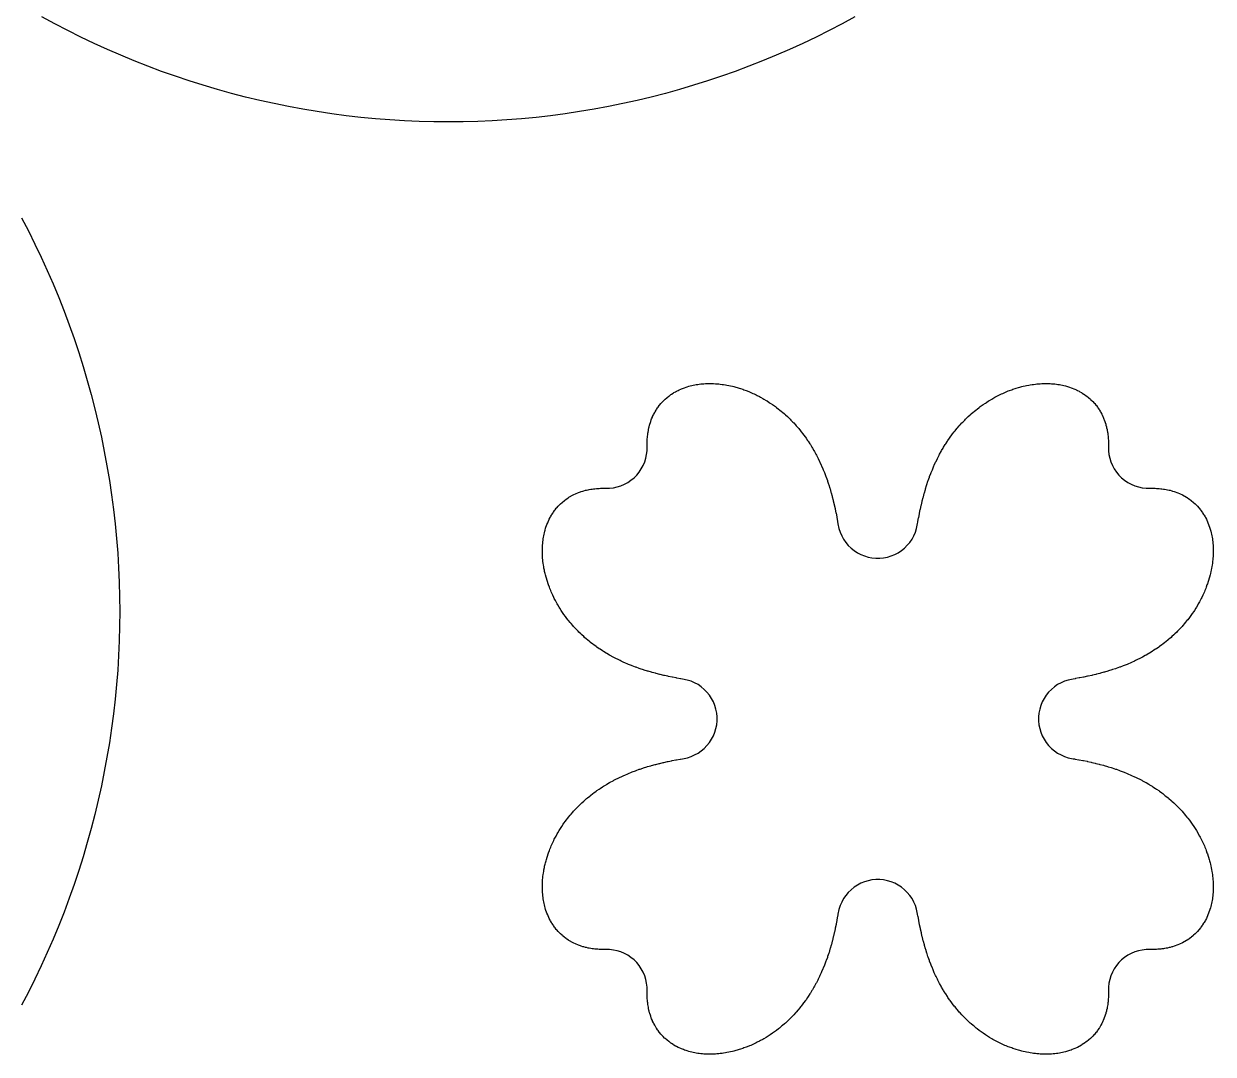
# Model space of a CAD drawing. Header units: metres. Extents: x 10 to 1210, y 10 to 2773.
# Drawn here: x 1021.7 to 1199, y 1693 to 1846.6 of the extents above; entities that cross this region are included whole.
import ezdxf

# ---------------------------------------------------------------- set-up
doc = ezdxf.new("R2010")
doc.units = ezdxf.units.M
doc.layers.add('DIS_KENAR_V91_Z3', color=1, linetype='Continuous')

msp = doc.modelspace()

# ---------------------------------------------------------------- linework, layer by layer
at = {"layer": 'DIS_KENAR_V91_Z3'}
for points in [[(1145.6, 1847.67), (1143.68, 1846.63), (1141.75, 1845.62), (1139.8, 1844.65), (1137.83, 1843.71), (1135.84, 1842.81), (1133.84, 1841.94), (1131.83, 1841.1), (1129.8, 1840.3), (1127.75, 1839.54), (1125.7, 1838.81), (1123.63, 1838.12), (1121.55, 1837.46), (1119.45, 1836.84), (1117.35, 1836.26), (1115.24, 1835.71), (1113.12, 1835.2), (1110.99, 1834.73), (1108.85, 1834.3), (1106.71, 1833.9), (1104.55, 1833.54), (1102.4, 1833.22), (1100.23, 1832.93), (1098.07, 1832.68), (1095.89, 1832.48), (1093.72, 1832.3), (1091.54, 1832.17), (1089.36, 1832.08), (1087.18, 1832.02), (1085, 1832), (1082.82, 1832.02), (1080.64, 1832.08), (1078.46, 1832.17), (1076.28, 1832.3), (1074.11, 1832.48), (1071.93, 1832.68), (1069.77, 1832.93), (1067.6, 1833.22), (1065.45, 1833.54), (1063.29, 1833.9), (1061.15, 1834.3), (1059.01, 1834.73), (1056.88, 1835.2), (1054.76, 1835.71), (1052.65, 1836.26), (1050.55, 1836.84), (1048.45, 1837.46), (1046.37, 1838.12), (1044.3, 1838.81), (1042.25, 1839.54), (1040.2, 1840.3), (1038.17, 1841.1), (1036.16, 1841.94), (1034.16, 1842.81), (1032.17, 1843.71), (1030.2, 1844.65), (1028.25, 1845.62), (1026.32, 1846.63), (1024.4, 1847.67)], [(1021.37, 1817.68), (1022.38, 1815.75), (1023.35, 1813.8), (1024.29, 1811.83), (1025.19, 1809.84), (1026.06, 1807.84), (1026.9, 1805.83), (1027.7, 1803.8), (1028.46, 1801.75), (1029.19, 1799.7), (1029.88, 1797.63), (1030.54, 1795.55), (1031.16, 1793.45), (1031.74, 1791.35), (1032.29, 1789.24), (1032.8, 1787.12), (1033.27, 1784.99), (1033.7, 1782.85), (1034.1, 1780.71), (1034.46, 1778.55), (1034.78, 1776.4), (1035.07, 1774.23), (1035.32, 1772.07), (1035.52, 1769.89), (1035.7, 1767.72), (1035.83, 1765.54), (1035.92, 1763.36), (1035.98, 1761.18), (1036, 1759), (1036, 1759), (1035.98, 1756.82), (1035.92, 1754.64), (1035.83, 1752.46), (1035.7, 1750.28), (1035.52, 1748.11), (1035.32, 1745.93), (1035.07, 1743.77), (1034.78, 1741.6), (1034.46, 1739.45), (1034.1, 1737.29), (1033.7, 1735.15), (1033.27, 1733.01), (1032.8, 1730.88), (1032.29, 1728.76), (1031.74, 1726.65), (1031.16, 1724.55), (1030.54, 1722.45), (1029.88, 1720.37), (1029.19, 1718.3), (1028.46, 1716.25), (1027.7, 1714.2), (1026.9, 1712.17), (1026.06, 1710.16), (1025.19, 1708.16), (1024.29, 1706.17), (1023.35, 1704.2), (1022.38, 1702.25), (1021.37, 1700.32)]]:
    msp.add_lwpolyline(points, dxfattribs=at)
msp.add_lwpolyline([(1113.57, 1750.48), (1113.44, 1750.52), (1112.98, 1750.69), (1112.87, 1750.73), (1112.41, 1750.9), (1112.29, 1750.95), (1111.85, 1751.13), (1111.72, 1751.18), (1111.29, 1751.37), (1111.16, 1751.42), (1110.74, 1751.62), (1110.61, 1751.68), (1110.19, 1751.88), (1110.06, 1751.94), (1109.66, 1752.15), (1109.53, 1752.22), (1109.13, 1752.44), (1109, 1752.51), (1108.62, 1752.74), (1108.49, 1752.81), (1108.11, 1753.05), (1107.98, 1753.13), (1107.61, 1753.37), (1107.48, 1753.46), (1107.13, 1753.7), (1107, 1753.79), (1106.65, 1754.05), (1106.52, 1754.15), (1106.19, 1754.4), (1106.06, 1754.51), (1105.73, 1754.77), (1105.6, 1754.88), (1105.29, 1755.15), (1105.16, 1755.27), (1104.86, 1755.54), (1104.74, 1755.66), (1104.44, 1755.95), (1104.32, 1756.07), (1104.04, 1756.36), (1103.92, 1756.48), (1103.65, 1756.78), (1103.53, 1756.91), (1103.27, 1757.21), (1103.16, 1757.35), (1102.91, 1757.66), (1102.8, 1757.79), (1102.56, 1758.11), (1102.45, 1758.25), (1102.22, 1758.56), (1102.12, 1758.71), (1101.91, 1759.03), (1101.81, 1759.18), (1101.6, 1759.5), (1101.51, 1759.65), (1101.31, 1759.98), (1101.22, 1760.14), (1101.04, 1760.47), (1100.95, 1760.63), (1100.78, 1760.96), (1100.7, 1761.12), (1100.54, 1761.45), (1100.47, 1761.62), (1100.32, 1761.95), (1100.25, 1762.12), (1100.11, 1762.45), (1100.05, 1762.63), (1099.93, 1762.96), (1099.86, 1763.13), (1099.75, 1763.46), (1099.7, 1763.64), (1099.6, 1763.97), (1099.55, 1764.15), (1099.46, 1764.48), (1099.41, 1764.67), (1099.34, 1764.98), (1099.3, 1765.18), (1099.24, 1765.49), (1099.21, 1765.69), (1099.16, 1765.99), (1099.13, 1766.19), (1099.09, 1766.49), (1099.07, 1766.7), (1099.04, 1766.98), (1099.03, 1767.2), (1099.01, 1767.47), (1099.01, 1767.69), (1099, 1767.96), (1099, 1768.18), (1099.01, 1768.44), (1099.02, 1768.67), (1099.03, 1768.91), (1099.05, 1769.15), (1099.07, 1769.38), (1099.1, 1769.62), (1099.13, 1769.83), (1099.17, 1770.08), (1099.21, 1770.28), (1099.26, 1770.53), (1099.3, 1770.72), (1099.37, 1770.97), (1099.41, 1771.15), (1099.49, 1771.41), (1099.54, 1771.57), (1099.63, 1771.83), (1099.69, 1771.98), (1099.79, 1772.24), (1099.85, 1772.37), (1099.96, 1772.63), (1100.02, 1772.76), (1100.16, 1773.01), (1100.22, 1773.13), (1100.36, 1773.38), (1100.43, 1773.48), (1100.59, 1773.73), (1100.65, 1773.83), (1100.83, 1774.07), (1100.89, 1774.16), (1101.08, 1774.4), (1101.15, 1774.47), (1101.35, 1774.7), (1101.41, 1774.77), (1101.63, 1774.99), (1101.7, 1775.06), (1101.93, 1775.27), (1101.99, 1775.33), (1102.23, 1775.52), (1102.3, 1775.58), (1102.55, 1775.76), (1102.63, 1775.82), (1102.88, 1775.99), (1102.96, 1776.04), (1103.22, 1776.19), (1103.31, 1776.25), (1103.57, 1776.38), (1103.67, 1776.43), (1103.93, 1776.56), (1104.03, 1776.6), (1104.3, 1776.71), (1104.41, 1776.76), (1104.67, 1776.85), (1104.8, 1776.89), (1105.05, 1776.97), (1105.19, 1777.01), (1105.44, 1777.08), (1105.59, 1777.11), (1105.84, 1777.17), (1106, 1777.2), (1106.24, 1777.24), (1106.41, 1777.27), (1106.64, 1777.3), (1106.83, 1777.32), (1107.05, 1777.34), (1107.25, 1777.36), (1107.47, 1777.37), (1107.67, 1777.38), (1107.88, 1777.38), (1108.1, 1777.38), (1108.3, 1777.38), (1108.3, 1777.38), (1109.02, 1777.39), (1109.59, 1777.46), (1110.15, 1777.58), (1110.7, 1777.75), (1111.23, 1777.97), (1111.74, 1778.25), (1112.21, 1778.57), (1112.66, 1778.94), (1113.06, 1779.34), (1113.43, 1779.79), (1113.75, 1780.26), (1114.03, 1780.77), (1114.25, 1781.3), (1114.42, 1781.85), (1114.54, 1782.41), (1114.61, 1782.98), (1114.62, 1783.7), (1114.62, 1783.7), (1114.62, 1783.9), (1114.62, 1784.12), (1114.62, 1784.33), (1114.63, 1784.53), (1114.64, 1784.75), (1114.66, 1784.95), (1114.68, 1785.17), (1114.7, 1785.36), (1114.73, 1785.59), (1114.76, 1785.76), (1114.8, 1786), (1114.83, 1786.16), (1114.89, 1786.41), (1114.92, 1786.56), (1114.99, 1786.81), (1115.03, 1786.95), (1115.11, 1787.2), (1115.15, 1787.33), (1115.24, 1787.59), (1115.29, 1787.71), (1115.4, 1787.97), (1115.44, 1788.07), (1115.57, 1788.33), (1115.62, 1788.43), (1115.75, 1788.69), (1115.81, 1788.78), (1115.96, 1789.04), (1116.01, 1789.12), (1116.18, 1789.37), (1116.24, 1789.45), (1116.42, 1789.7), (1116.48, 1789.77), (1116.67, 1790.01), (1116.73, 1790.07), (1116.94, 1790.3), (1117.01, 1790.37), (1117.23, 1790.59), (1117.3, 1790.65), (1117.53, 1790.85), (1117.6, 1790.92), (1117.84, 1791.11), (1117.93, 1791.17), (1118.17, 1791.35), (1118.27, 1791.41), (1118.52, 1791.57), (1118.62, 1791.64), (1118.87, 1791.78), (1118.99, 1791.84), (1119.24, 1791.98), (1119.37, 1792.04), (1119.63, 1792.15), (1119.76, 1792.21), (1120.02, 1792.31), (1120.17, 1792.37), (1120.43, 1792.46), (1120.59, 1792.51), (1120.85, 1792.59), (1121.03, 1792.63), (1121.28, 1792.7), (1121.47, 1792.74), (1121.72, 1792.79), (1121.92, 1792.83), (1122.17, 1792.87), (1122.38, 1792.9), (1122.62, 1792.93), (1122.85, 1792.95), (1123.09, 1792.97), (1123.33, 1792.98), (1123.56, 1792.99), (1123.82, 1793), (1124.04, 1793), (1124.31, 1792.99), (1124.53, 1792.99), (1124.8, 1792.97), (1125.02, 1792.96), (1125.3, 1792.93), (1125.51, 1792.91), (1125.81, 1792.87), (1126.01, 1792.84), (1126.31, 1792.79), (1126.51, 1792.76), (1126.82, 1792.7), (1127.02, 1792.66), (1127.33, 1792.59), (1127.52, 1792.54), (1127.85, 1792.45), (1128.03, 1792.4), (1128.36, 1792.3), (1128.54, 1792.25), (1128.87, 1792.14), (1129.04, 1792.07), (1129.37, 1791.95), (1129.55, 1791.89), (1129.88, 1791.75), (1130.05, 1791.68), (1130.38, 1791.53), (1130.55, 1791.46), (1130.88, 1791.3), (1131.04, 1791.22), (1131.37, 1791.05), (1131.53, 1790.96), (1131.86, 1790.78), (1132.02, 1790.69), (1132.35, 1790.49), (1132.5, 1790.4), (1132.82, 1790.19), (1132.97, 1790.09), (1133.29, 1789.88), (1133.44, 1789.78), (1133.75, 1789.55), (1133.89, 1789.44), (1134.21, 1789.2), (1134.34, 1789.09), (1134.65, 1788.84), (1134.79, 1788.73), (1135.09, 1788.47), (1135.22, 1788.35), (1135.52, 1788.08), (1135.64, 1787.96), (1135.93, 1787.68), (1136.05, 1787.56), (1136.34, 1787.26), (1136.46, 1787.14), (1136.73, 1786.84), (1136.85, 1786.71), (1137.12, 1786.4), (1137.23, 1786.27), (1137.49, 1785.94), (1137.6, 1785.81), (1137.85, 1785.48), (1137.95, 1785.35), (1138.21, 1785), (1138.3, 1784.87), (1138.54, 1784.52), (1138.63, 1784.39), (1138.87, 1784.02), (1138.95, 1783.89), (1139.19, 1783.51), (1139.26, 1783.38), (1139.49, 1783), (1139.56, 1782.87), (1139.78, 1782.47), (1139.85, 1782.34), (1140.06, 1781.94), (1140.12, 1781.81), (1140.32, 1781.39), (1140.38, 1781.26), (1140.58, 1780.84), (1140.63, 1780.71), (1140.82, 1780.28), (1140.87, 1780.15), (1141.05, 1779.71), (1141.1, 1779.59), (1141.27, 1779.13), (1141.31, 1779.02), (1141.48, 1778.55), (1141.52, 1778.44), (1141.66, 1778.01), (1141.69, 1777.91), (1141.85, 1777.41), (1141.88, 1777.31), (1142.02, 1776.81), (1142.05, 1776.71), (1142.19, 1776.21), (1142.22, 1776.11), (1142.35, 1775.59), (1142.37, 1775.5), (1142.49, 1774.98), (1142.51, 1774.89), (1142.63, 1774.36), (1142.65, 1774.27), (1142.76, 1773.73), (1142.78, 1773.65), (1142.88, 1773.11), (1142.9, 1773.03), (1142.99, 1772.48), (1143.01, 1772.41), (1143.06, 1772.1), (1143.21, 1771.39), (1143.39, 1770.84), (1143.62, 1770.31), (1143.9, 1769.8), (1144.23, 1769.32), (1144.6, 1768.87), (1145.02, 1768.47), (1145.47, 1768.1), (1145.95, 1767.78), (1146.47, 1767.51), (1147.01, 1767.29), (1147.56, 1767.13), (1148.13, 1767.01), (1148.71, 1766.96), (1149.29, 1766.96), (1149.87, 1767.01), (1150.44, 1767.13), (1151, 1767.29), (1151.54, 1767.51), (1152.05, 1767.78), (1152.54, 1768.1), (1152.99, 1768.47), (1153.4, 1768.88), (1153.77, 1769.32), (1154.1, 1769.8), (1154.38, 1770.31), (1154.61, 1770.84), (1154.79, 1771.4), (1154.94, 1772.11), (1154.98, 1772.34), (1154.99, 1772.41), (1155.09, 1772.96), (1155.11, 1773.04), (1155.21, 1773.58), (1155.22, 1773.66), (1155.33, 1774.2), (1155.35, 1774.28), (1155.47, 1774.81), (1155.49, 1774.9), (1155.61, 1775.42), (1155.63, 1775.51), (1155.76, 1776.02), (1155.79, 1776.12), (1155.92, 1776.62), (1155.95, 1776.72), (1156.09, 1777.22), (1156.13, 1777.32), (1156.27, 1777.81), (1156.31, 1777.92), (1156.48, 1778.43), (1156.52, 1778.56), (1156.69, 1779.02), (1156.73, 1779.13), (1156.9, 1779.59), (1156.95, 1779.71), (1157.13, 1780.15), (1157.18, 1780.28), (1157.37, 1780.71), (1157.42, 1780.84), (1157.62, 1781.26), (1157.68, 1781.39), (1157.88, 1781.81), (1157.94, 1781.94), (1158.15, 1782.34), (1158.22, 1782.47), (1158.44, 1782.87), (1158.51, 1783), (1158.74, 1783.38), (1158.81, 1783.51), (1159.05, 1783.89), (1159.13, 1784.02), (1159.37, 1784.39), (1159.46, 1784.52), (1159.7, 1784.87), (1159.79, 1785), (1160.05, 1785.35), (1160.15, 1785.48), (1160.4, 1785.81), (1160.51, 1785.94), (1160.77, 1786.27), (1160.88, 1786.4), (1161.15, 1786.71), (1161.27, 1786.84), (1161.54, 1787.14), (1161.66, 1787.26), (1161.95, 1787.56), (1162.07, 1787.68), (1162.36, 1787.96), (1162.48, 1788.08), (1162.78, 1788.35), (1162.91, 1788.47), (1163.21, 1788.73), (1163.35, 1788.84), (1163.66, 1789.09), (1163.79, 1789.2), (1164.11, 1789.44), (1164.25, 1789.55), (1164.56, 1789.78), (1164.71, 1789.88), (1165.03, 1790.09), (1165.18, 1790.19), (1165.5, 1790.4), (1165.65, 1790.49), (1165.98, 1790.69), (1166.14, 1790.78), (1166.47, 1790.96), (1166.63, 1791.05), (1166.96, 1791.22), (1167.12, 1791.3), (1167.45, 1791.46), (1167.62, 1791.53), (1167.95, 1791.68), (1168.12, 1791.75), (1168.45, 1791.89), (1168.63, 1791.95), (1168.96, 1792.07), (1169.13, 1792.14), (1169.46, 1792.25), (1169.64, 1792.3), (1169.97, 1792.4), (1170.15, 1792.45), (1170.48, 1792.54), (1170.67, 1792.59), (1170.98, 1792.66), (1171.18, 1792.7), (1171.49, 1792.76), (1171.69, 1792.79), (1171.99, 1792.84), (1172.19, 1792.87), (1172.49, 1792.91), (1172.7, 1792.93), (1172.98, 1792.96), (1173.2, 1792.97), (1173.47, 1792.99), (1173.69, 1792.99), (1173.96, 1793), (1174.18, 1793), (1174.44, 1792.99), (1174.67, 1792.98), (1174.91, 1792.97), (1175.15, 1792.95), (1175.38, 1792.93), (1175.62, 1792.9), (1175.83, 1792.87), (1176.08, 1792.83), (1176.28, 1792.79), (1176.53, 1792.74), (1176.72, 1792.7), (1176.97, 1792.63), (1177.15, 1792.59), (1177.41, 1792.51), (1177.57, 1792.46), (1177.83, 1792.37), (1177.98, 1792.31), (1178.24, 1792.21), (1178.37, 1792.15), (1178.63, 1792.04), (1178.76, 1791.98), (1179.01, 1791.84), (1179.13, 1791.78), (1179.38, 1791.64), (1179.48, 1791.57), (1179.73, 1791.41), (1179.83, 1791.35), (1180.07, 1791.17), (1180.16, 1791.11), (1180.4, 1790.92), (1180.47, 1790.85), (1180.7, 1790.65), (1180.77, 1790.59), (1180.99, 1790.37), (1181.06, 1790.3), (1181.27, 1790.07), (1181.33, 1790.01), (1181.52, 1789.77), (1181.58, 1789.7), (1181.76, 1789.45), (1181.82, 1789.37), (1181.99, 1789.12), (1182.04, 1789.04), (1182.19, 1788.78), (1182.25, 1788.69), (1182.38, 1788.43), (1182.43, 1788.33), (1182.56, 1788.07), (1182.6, 1787.97), (1182.71, 1787.7), (1182.76, 1787.59), (1182.85, 1787.33), (1182.89, 1787.2), (1182.97, 1786.95), (1183.01, 1786.81), (1183.08, 1786.56), (1183.11, 1786.41), (1183.17, 1786.16), (1183.2, 1786), (1183.24, 1785.76), (1183.27, 1785.59), (1183.3, 1785.36), (1183.32, 1785.17), (1183.34, 1784.95), (1183.36, 1784.75), (1183.37, 1784.53), (1183.38, 1784.33), (1183.38, 1784.12), (1183.38, 1783.9), (1183.38, 1783.7), (1183.38, 1783.7), (1183.39, 1782.98), (1183.46, 1782.41), (1183.58, 1781.85), (1183.75, 1781.3), (1183.97, 1780.77), (1184.25, 1780.26), (1184.57, 1779.79), (1184.94, 1779.34), (1185.34, 1778.94), (1185.79, 1778.57), (1186.26, 1778.25), (1186.77, 1777.97), (1187.3, 1777.75), (1187.85, 1777.58), (1188.41, 1777.46), (1188.98, 1777.39), (1189.7, 1777.38), (1189.7, 1777.38), (1189.9, 1777.38), (1190.12, 1777.38), (1190.33, 1777.38), (1190.53, 1777.37), (1190.75, 1777.36), (1190.95, 1777.34), (1191.17, 1777.32), (1191.36, 1777.3), (1191.59, 1777.27), (1191.76, 1777.24), (1192, 1777.2), (1192.16, 1777.17), (1192.41, 1777.11), (1192.56, 1777.08), (1192.81, 1777.01), (1192.95, 1776.97), (1193.2, 1776.89), (1193.33, 1776.85), (1193.59, 1776.76), (1193.71, 1776.71), (1193.97, 1776.6), (1194.07, 1776.56), (1194.33, 1776.43), (1194.43, 1776.38), (1194.69, 1776.25), (1194.78, 1776.19), (1195.04, 1776.04), (1195.12, 1775.99), (1195.37, 1775.82), (1195.45, 1775.76), (1195.7, 1775.58), (1195.77, 1775.52), (1196.01, 1775.33), (1196.07, 1775.27), (1196.3, 1775.06), (1196.37, 1774.99), (1196.59, 1774.77), (1196.65, 1774.7), (1196.85, 1774.47), (1196.92, 1774.4), (1197.11, 1774.16), (1197.17, 1774.07), (1197.35, 1773.83), (1197.41, 1773.73), (1197.57, 1773.48), (1197.64, 1773.38), (1197.78, 1773.13), (1197.84, 1773.01), (1197.98, 1772.76), (1198.04, 1772.63), (1198.15, 1772.37), (1198.21, 1772.24), (1198.31, 1771.98), (1198.37, 1771.83), (1198.46, 1771.57), (1198.51, 1771.41), (1198.59, 1771.15), (1198.63, 1770.97), (1198.7, 1770.72), (1198.74, 1770.53), (1198.79, 1770.28), (1198.83, 1770.08), (1198.87, 1769.83), (1198.9, 1769.62), (1198.93, 1769.38), (1198.95, 1769.15), (1198.97, 1768.91), (1198.98, 1768.67), (1198.99, 1768.44), (1199, 1768.18), (1199, 1767.96), (1198.99, 1767.69), (1198.99, 1767.47), (1198.97, 1767.2), (1198.96, 1766.98), (1198.93, 1766.7), (1198.91, 1766.49), (1198.87, 1766.19), (1198.84, 1765.99), (1198.79, 1765.69), (1198.76, 1765.49), (1198.7, 1765.18), (1198.66, 1764.98), (1198.59, 1764.67), (1198.54, 1764.48), (1198.45, 1764.15), (1198.4, 1763.97), (1198.3, 1763.64), (1198.25, 1763.46), (1198.14, 1763.13), (1198.07, 1762.96), (1197.95, 1762.63), (1197.89, 1762.45), (1197.75, 1762.12), (1197.68, 1761.95), (1197.53, 1761.62), (1197.46, 1761.45), (1197.3, 1761.12), (1197.22, 1760.96), (1197.05, 1760.63), (1196.96, 1760.47), (1196.78, 1760.14), (1196.69, 1759.98), (1196.49, 1759.65), (1196.4, 1759.5), (1196.19, 1759.18), (1196.09, 1759.03), (1195.88, 1758.71), (1195.78, 1758.56), (1195.55, 1758.25), (1195.44, 1758.11), (1195.2, 1757.79), (1195.09, 1757.66), (1194.84, 1757.35), (1194.73, 1757.21), (1194.47, 1756.91), (1194.35, 1756.78), (1194.08, 1756.48), (1193.96, 1756.36), (1193.68, 1756.07), (1193.56, 1755.95), (1193.26, 1755.66), (1193.14, 1755.54), (1192.84, 1755.27), (1192.71, 1755.15), (1192.4, 1754.88), (1192.27, 1754.77), (1191.94, 1754.51), (1191.81, 1754.4), (1191.48, 1754.15), (1191.35, 1754.05), (1191, 1753.79), (1190.87, 1753.7), (1190.52, 1753.46), (1190.39, 1753.37), (1190.02, 1753.13), (1189.89, 1753.05), (1189.51, 1752.81), (1189.38, 1752.74), (1189, 1752.51), (1188.87, 1752.44), (1188.47, 1752.22), (1188.34, 1752.15), (1187.94, 1751.94), (1187.81, 1751.88), (1187.39, 1751.68), (1187.26, 1751.62), (1186.84, 1751.42), (1186.71, 1751.37), (1186.28, 1751.18), (1186.15, 1751.13), (1185.71, 1750.95), (1185.59, 1750.9), (1185.13, 1750.73), (1185.02, 1750.69), (1184.55, 1750.52), (1184.44, 1750.48), (1184.01, 1750.34), (1183.91, 1750.31), (1183.41, 1750.15), (1183.31, 1750.12), (1182.81, 1749.98), (1182.71, 1749.95), (1182.21, 1749.81), (1182.11, 1749.78), (1181.59, 1749.65), (1181.5, 1749.63), (1180.98, 1749.51), (1180.89, 1749.49), (1180.36, 1749.37), (1180.27, 1749.35), (1179.73, 1749.24), (1179.65, 1749.22), (1179.11, 1749.12), (1179.03, 1749.1), (1178.48, 1749.01), (1178.41, 1748.99), (1178.1, 1748.94), (1177.39, 1748.79), (1176.84, 1748.61), (1176.31, 1748.38), (1175.8, 1748.1), (1175.32, 1747.77), (1174.87, 1747.4), (1174.47, 1746.98), (1174.1, 1746.53), (1173.78, 1746.05), (1173.51, 1745.53), (1173.29, 1744.99), (1173.13, 1744.44), (1173.01, 1743.87), (1172.96, 1743.29), (1172.96, 1742.71), (1173.01, 1742.13), (1173.13, 1741.56), (1173.29, 1741), (1173.51, 1740.46), (1173.78, 1739.95), (1174.1, 1739.46), (1174.47, 1739.01), (1174.88, 1738.6), (1175.32, 1738.23), (1175.8, 1737.9), (1176.31, 1737.62), (1176.84, 1737.39), (1177.4, 1737.21), (1178.11, 1737.06), (1178.34, 1737.02), (1178.41, 1737.01), (1178.96, 1736.91), (1179.04, 1736.89), (1179.58, 1736.79), (1179.66, 1736.78), (1180.2, 1736.67), (1180.28, 1736.65), (1180.81, 1736.53), (1180.9, 1736.51), (1181.42, 1736.39), (1181.51, 1736.37), (1182.02, 1736.24), (1182.12, 1736.21), (1182.62, 1736.08), (1182.72, 1736.05), (1183.22, 1735.91), (1183.32, 1735.87), (1183.81, 1735.73), (1183.92, 1735.69), (1184.43, 1735.52), (1184.56, 1735.48), (1185.02, 1735.31), (1185.13, 1735.27), (1185.59, 1735.1), (1185.71, 1735.05), (1186.15, 1734.87), (1186.28, 1734.82), (1186.71, 1734.63), (1186.84, 1734.58), (1187.26, 1734.38), (1187.39, 1734.32), (1187.81, 1734.12), (1187.94, 1734.06), (1188.34, 1733.85), (1188.47, 1733.78), (1188.87, 1733.56), (1189, 1733.49), (1189.38, 1733.26), (1189.51, 1733.19), (1189.89, 1732.95), (1190.02, 1732.87), (1190.39, 1732.63), (1190.52, 1732.54), (1190.87, 1732.3), (1191, 1732.21), (1191.35, 1731.95), (1191.48, 1731.85), (1191.81, 1731.6), (1191.94, 1731.49), (1192.27, 1731.23), (1192.4, 1731.12), (1192.71, 1730.85), (1192.84, 1730.73), (1193.14, 1730.46), (1193.26, 1730.34), (1193.56, 1730.05), (1193.68, 1729.93), (1193.96, 1729.64), (1194.08, 1729.52), (1194.35, 1729.22), (1194.47, 1729.09), (1194.73, 1728.79), (1194.84, 1728.65), (1195.09, 1728.34), (1195.2, 1728.21), (1195.44, 1727.89), (1195.55, 1727.75), (1195.78, 1727.44), (1195.88, 1727.29), (1196.09, 1726.97), (1196.19, 1726.82), (1196.4, 1726.5), (1196.49, 1726.35), (1196.69, 1726.02), (1196.78, 1725.86), (1196.96, 1725.53), (1197.05, 1725.37), (1197.22, 1725.04), (1197.3, 1724.88), (1197.46, 1724.55), (1197.53, 1724.38), (1197.68, 1724.05), (1197.75, 1723.88), (1197.89, 1723.55), (1197.95, 1723.37), (1198.07, 1723.04), (1198.14, 1722.87), (1198.25, 1722.54), (1198.3, 1722.36), (1198.4, 1722.03), (1198.45, 1721.85), (1198.54, 1721.52), (1198.59, 1721.33), (1198.66, 1721.02), (1198.7, 1720.82), (1198.76, 1720.51), (1198.79, 1720.31), (1198.84, 1720.01), (1198.87, 1719.81), (1198.91, 1719.51), (1198.93, 1719.3), (1198.96, 1719.02), (1198.97, 1718.8), (1198.99, 1718.53), (1198.99, 1718.31), (1199, 1718.04), (1199, 1717.82), (1198.99, 1717.56), (1198.98, 1717.33), (1198.97, 1717.09), (1198.95, 1716.85), (1198.93, 1716.62), (1198.9, 1716.38), (1198.87, 1716.17), (1198.83, 1715.92), (1198.79, 1715.72), (1198.74, 1715.47), (1198.7, 1715.28), (1198.63, 1715.03), (1198.59, 1714.85), (1198.51, 1714.59), (1198.46, 1714.43), (1198.37, 1714.17), (1198.31, 1714.02), (1198.21, 1713.76), (1198.15, 1713.63), (1198.04, 1713.37), (1197.98, 1713.24), (1197.84, 1712.99), (1197.78, 1712.87), (1197.64, 1712.62), (1197.57, 1712.52), (1197.41, 1712.27), (1197.35, 1712.17), (1197.17, 1711.93), (1197.11, 1711.84), (1196.92, 1711.6), (1196.85, 1711.53), (1196.65, 1711.3), (1196.59, 1711.23), (1196.37, 1711.01), (1196.3, 1710.94), (1196.07, 1710.73), (1196.01, 1710.67), (1195.77, 1710.48), (1195.7, 1710.42), (1195.45, 1710.24), (1195.37, 1710.18), (1195.12, 1710.01), (1195.04, 1709.96), (1194.78, 1709.81), (1194.69, 1709.75), (1194.43, 1709.62), (1194.33, 1709.57), (1194.07, 1709.44), (1193.97, 1709.4), (1193.7, 1709.29), (1193.59, 1709.24), (1193.33, 1709.15), (1193.2, 1709.11), (1192.95, 1709.03), (1192.81, 1708.99), (1192.56, 1708.92), (1192.41, 1708.89), (1192.16, 1708.83), (1192, 1708.8), (1191.76, 1708.76), (1191.59, 1708.73), (1191.36, 1708.7), (1191.17, 1708.68), (1190.95, 1708.66), (1190.75, 1708.64), (1190.53, 1708.63), (1190.33, 1708.62), (1190.12, 1708.62), (1189.9, 1708.62), (1189.7, 1708.62), (1189.7, 1708.62), (1188.98, 1708.61), (1188.41, 1708.54), (1187.85, 1708.42), (1187.3, 1708.25), (1186.77, 1708.03), (1186.26, 1707.75), (1185.79, 1707.43), (1185.34, 1707.06), (1184.94, 1706.66), (1184.57, 1706.21), (1184.25, 1705.74), (1183.97, 1705.23), (1183.75, 1704.7), (1183.58, 1704.15), (1183.46, 1703.59), (1183.39, 1703.02), (1183.38, 1702.3), (1183.38, 1702.3), (1183.38, 1702.1), (1183.38, 1701.88), (1183.38, 1701.67), (1183.37, 1701.47), (1183.36, 1701.25), (1183.34, 1701.05), (1183.32, 1700.83), (1183.3, 1700.64), (1183.27, 1700.41), (1183.24, 1700.24), (1183.2, 1700), (1183.17, 1699.84), (1183.11, 1699.59), (1183.08, 1699.44), (1183.01, 1699.19), (1182.97, 1699.05), (1182.89, 1698.8), (1182.85, 1698.67), (1182.76, 1698.41), (1182.71, 1698.29), (1182.6, 1698.03), (1182.56, 1697.93), (1182.43, 1697.67), (1182.38, 1697.57), (1182.25, 1697.31), (1182.19, 1697.22), (1182.04, 1696.96), (1181.99, 1696.88), (1181.82, 1696.63), (1181.76, 1696.55), (1181.58, 1696.3), (1181.52, 1696.23), (1181.33, 1695.99), (1181.27, 1695.93), (1181.06, 1695.7), (1180.99, 1695.63), (1180.77, 1695.41), (1180.7, 1695.35), (1180.47, 1695.15), (1180.4, 1695.08), (1180.16, 1694.89), (1180.07, 1694.83), (1179.83, 1694.65), (1179.73, 1694.59), (1179.48, 1694.43), (1179.38, 1694.36), (1179.13, 1694.22), (1179.01, 1694.16), (1178.76, 1694.02), (1178.63, 1693.96), (1178.37, 1693.85), (1178.24, 1693.79), (1177.98, 1693.69), (1177.83, 1693.63), (1177.57, 1693.54), (1177.41, 1693.49), (1177.15, 1693.41), (1176.97, 1693.37), (1176.72, 1693.3), (1176.53, 1693.26), (1176.28, 1693.21), (1176.08, 1693.17), (1175.83, 1693.13), (1175.62, 1693.1), (1175.38, 1693.07), (1175.15, 1693.05), (1174.91, 1693.03), (1174.67, 1693.02), (1174.44, 1693.01), (1174.18, 1693), (1173.96, 1693), (1173.69, 1693.01), (1173.47, 1693.01), (1173.2, 1693.03), (1172.98, 1693.04), (1172.7, 1693.07), (1172.49, 1693.09), (1172.19, 1693.13), (1171.99, 1693.16), (1171.69, 1693.21), (1171.49, 1693.24), (1171.18, 1693.3), (1170.98, 1693.34), (1170.67, 1693.41), (1170.48, 1693.46), (1170.15, 1693.55), (1169.97, 1693.6), (1169.64, 1693.7), (1169.46, 1693.75), (1169.13, 1693.86), (1168.96, 1693.93), (1168.63, 1694.05), (1168.45, 1694.11), (1168.12, 1694.25), (1167.95, 1694.32), (1167.62, 1694.47), (1167.45, 1694.54), (1167.12, 1694.7), (1166.96, 1694.78), (1166.63, 1694.95), (1166.47, 1695.04), (1166.14, 1695.22), (1165.98, 1695.31), (1165.65, 1695.51), (1165.5, 1695.6), (1165.18, 1695.81), (1165.03, 1695.91), (1164.71, 1696.12), (1164.56, 1696.22), (1164.25, 1696.45), (1164.11, 1696.56), (1163.79, 1696.8), (1163.66, 1696.91), (1163.35, 1697.16), (1163.21, 1697.27), (1162.91, 1697.53), (1162.78, 1697.65), (1162.48, 1697.92), (1162.36, 1698.04), (1162.07, 1698.32), (1161.95, 1698.44), (1161.66, 1698.74), (1161.54, 1698.86), (1161.27, 1699.16), (1161.15, 1699.29), (1160.88, 1699.6), (1160.77, 1699.73), (1160.51, 1700.06), (1160.4, 1700.19), (1160.15, 1700.52), (1160.05, 1700.65), (1159.79, 1701), (1159.7, 1701.13), (1159.46, 1701.48), (1159.37, 1701.61), (1159.13, 1701.98), (1159.05, 1702.11), (1158.81, 1702.49), (1158.74, 1702.62), (1158.51, 1703), (1158.44, 1703.13), (1158.22, 1703.53), (1158.15, 1703.66), (1157.94, 1704.06), (1157.88, 1704.19), (1157.68, 1704.61), (1157.62, 1704.74), (1157.42, 1705.16), (1157.37, 1705.29), (1157.18, 1705.72), (1157.13, 1705.85), (1156.95, 1706.29), (1156.9, 1706.41), (1156.73, 1706.87), (1156.69, 1706.98), (1156.52, 1707.45), (1156.48, 1707.56), (1156.34, 1707.99), (1156.31, 1708.09), (1156.15, 1708.59), (1156.12, 1708.69), (1155.98, 1709.19), (1155.95, 1709.29), (1155.81, 1709.79), (1155.78, 1709.89), (1155.65, 1710.41), (1155.63, 1710.5), (1155.51, 1711.02), (1155.49, 1711.11), (1155.37, 1711.64), (1155.35, 1711.73), (1155.24, 1712.27), (1155.22, 1712.35), (1155.12, 1712.89), (1155.1, 1712.97), (1155.01, 1713.52), (1154.99, 1713.59), (1154.94, 1713.9), (1154.79, 1714.61), (1154.61, 1715.16), (1154.38, 1715.69), (1154.1, 1716.2), (1153.77, 1716.68), (1153.4, 1717.13), (1152.98, 1717.53), (1152.53, 1717.9), (1152.05, 1718.22), (1151.53, 1718.49), (1150.99, 1718.71), (1150.44, 1718.87), (1149.87, 1718.99), (1149.29, 1719.04), (1148.71, 1719.04), (1148.13, 1718.99), (1147.56, 1718.87), (1147, 1718.71), (1146.46, 1718.49), (1145.95, 1718.22), (1145.46, 1717.9), (1145.01, 1717.53), (1144.6, 1717.12), (1144.23, 1716.68), (1143.9, 1716.2), (1143.62, 1715.69), (1143.39, 1715.16), (1143.21, 1714.6), (1143.06, 1713.89), (1143.02, 1713.66), (1143.01, 1713.59), (1142.91, 1713.04), (1142.89, 1712.96), (1142.79, 1712.42), (1142.78, 1712.34), (1142.67, 1711.8), (1142.65, 1711.72), (1142.53, 1711.19), (1142.51, 1711.1), (1142.39, 1710.58), (1142.37, 1710.49), (1142.24, 1709.98), (1142.21, 1709.88), (1142.08, 1709.38), (1142.05, 1709.28), (1141.91, 1708.78), (1141.87, 1708.68), (1141.73, 1708.19), (1141.69, 1708.08), (1141.52, 1707.57), (1141.48, 1707.44), (1141.31, 1706.98), (1141.27, 1706.87), (1141.1, 1706.41), (1141.05, 1706.29), (1140.87, 1705.85), (1140.82, 1705.72), (1140.63, 1705.29), (1140.58, 1705.16), (1140.38, 1704.74), (1140.32, 1704.61), (1140.12, 1704.19), (1140.06, 1704.06), (1139.85, 1703.66), (1139.78, 1703.53), (1139.56, 1703.13), (1139.49, 1703), (1139.26, 1702.62), (1139.19, 1702.49), (1138.95, 1702.11), (1138.87, 1701.98), (1138.63, 1701.61), (1138.54, 1701.48), (1138.3, 1701.13), (1138.21, 1701), (1137.95, 1700.65), (1137.85, 1700.52), (1137.6, 1700.19), (1137.49, 1700.06), (1137.23, 1699.73), (1137.12, 1699.6), (1136.85, 1699.29), (1136.73, 1699.16), (1136.46, 1698.86), (1136.34, 1698.74), (1136.05, 1698.44), (1135.93, 1698.32), (1135.64, 1698.04), (1135.52, 1697.92), (1135.22, 1697.65), (1135.09, 1697.53), (1134.79, 1697.27), (1134.65, 1697.16), (1134.34, 1696.91), (1134.21, 1696.8), (1133.89, 1696.56), (1133.75, 1696.45), (1133.44, 1696.22), (1133.29, 1696.12), (1132.97, 1695.91), (1132.82, 1695.81), (1132.5, 1695.6), (1132.35, 1695.51), (1132.02, 1695.31), (1131.86, 1695.22), (1131.53, 1695.04), (1131.37, 1694.95), (1131.04, 1694.78), (1130.88, 1694.7), (1130.55, 1694.54), (1130.38, 1694.47), (1130.05, 1694.32), (1129.88, 1694.25), (1129.55, 1694.11), (1129.37, 1694.05), (1129.04, 1693.93), (1128.87, 1693.86), (1128.54, 1693.75), (1128.36, 1693.7), (1128.03, 1693.6), (1127.85, 1693.55), (1127.52, 1693.46), (1127.33, 1693.41), (1127.02, 1693.34), (1126.82, 1693.3), (1126.51, 1693.24), (1126.31, 1693.21), (1126.01, 1693.16), (1125.81, 1693.13), (1125.51, 1693.09), (1125.3, 1693.07), (1125.02, 1693.04), (1124.8, 1693.03), (1124.53, 1693.01), (1124.31, 1693.01), (1124.04, 1693), (1123.82, 1693), (1123.56, 1693.01), (1123.33, 1693.02), (1123.09, 1693.03), (1122.85, 1693.05), (1122.62, 1693.07), (1122.38, 1693.1), (1122.17, 1693.13), (1121.92, 1693.17), (1121.72, 1693.21), (1121.47, 1693.26), (1121.28, 1693.3), (1121.03, 1693.37), (1120.85, 1693.41), (1120.59, 1693.49), (1120.43, 1693.54), (1120.17, 1693.63), (1120.02, 1693.69), (1119.76, 1693.79), (1119.63, 1693.85), (1119.37, 1693.96), (1119.24, 1694.02), (1118.99, 1694.16), (1118.87, 1694.22), (1118.62, 1694.36), (1118.52, 1694.43), (1118.27, 1694.59), (1118.17, 1694.65), (1117.93, 1694.83), (1117.84, 1694.89), (1117.6, 1695.08), (1117.53, 1695.15), (1117.3, 1695.35), (1117.23, 1695.41), (1117.01, 1695.63), (1116.94, 1695.7), (1116.73, 1695.93), (1116.67, 1695.99), (1116.48, 1696.23), (1116.42, 1696.3), (1116.24, 1696.55), (1116.18, 1696.63), (1116.01, 1696.88), (1115.96, 1696.96), (1115.81, 1697.22), (1115.75, 1697.31), (1115.62, 1697.57), (1115.57, 1697.67), (1115.44, 1697.93), (1115.4, 1698.03), (1115.29, 1698.3), (1115.24, 1698.41), (1115.15, 1698.67), (1115.11, 1698.8), (1115.03, 1699.05), (1114.99, 1699.19), (1114.92, 1699.44), (1114.89, 1699.59), (1114.83, 1699.84), (1114.8, 1700), (1114.76, 1700.24), (1114.73, 1700.41), (1114.7, 1700.64), (1114.68, 1700.83), (1114.66, 1701.05), (1114.64, 1701.25), (1114.63, 1701.47), (1114.62, 1701.67), (1114.62, 1701.88), (1114.62, 1702.1), (1114.62, 1702.3), (1114.62, 1702.3), (1114.61, 1703.02), (1114.54, 1703.59), (1114.42, 1704.15), (1114.25, 1704.7), (1114.03, 1705.23), (1113.75, 1705.74), (1113.43, 1706.21), (1113.06, 1706.66), (1112.66, 1707.06), (1112.21, 1707.43), (1111.74, 1707.75), (1111.23, 1708.03), (1110.7, 1708.25), (1110.15, 1708.42), (1109.59, 1708.54), (1109.02, 1708.61), (1108.3, 1708.62), (1108.3, 1708.62), (1108.1, 1708.62), (1107.88, 1708.62), (1107.67, 1708.62), (1107.47, 1708.63), (1107.25, 1708.64), (1107.05, 1708.66), (1106.83, 1708.68), (1106.64, 1708.7), (1106.41, 1708.73), (1106.24, 1708.76), (1106, 1708.8), (1105.84, 1708.83), (1105.59, 1708.89), (1105.44, 1708.92), (1105.19, 1708.99), (1105.05, 1709.03), (1104.8, 1709.11), (1104.67, 1709.15), (1104.41, 1709.24), (1104.29, 1709.29), (1104.03, 1709.4), (1103.93, 1709.44), (1103.67, 1709.57), (1103.57, 1709.62), (1103.31, 1709.75), (1103.22, 1709.81), (1102.96, 1709.96), (1102.88, 1710.01), (1102.63, 1710.18), (1102.55, 1710.24), (1102.3, 1710.42), (1102.23, 1710.48), (1101.99, 1710.67), (1101.93, 1710.73), (1101.7, 1710.94), (1101.63, 1711.01), (1101.41, 1711.23), (1101.35, 1711.3), (1101.15, 1711.53), (1101.08, 1711.6), (1100.89, 1711.84), (1100.83, 1711.93), (1100.65, 1712.17), (1100.59, 1712.27), (1100.43, 1712.52), (1100.36, 1712.62), (1100.22, 1712.87), (1100.16, 1712.99), (1100.02, 1713.24), (1099.96, 1713.37), (1099.85, 1713.63), (1099.79, 1713.76), (1099.69, 1714.02), (1099.63, 1714.17), (1099.54, 1714.43), (1099.49, 1714.59), (1099.41, 1714.85), (1099.37, 1715.03), (1099.3, 1715.28), (1099.26, 1715.47), (1099.21, 1715.72), (1099.17, 1715.92), (1099.13, 1716.17), (1099.1, 1716.38), (1099.07, 1716.62), (1099.05, 1716.85), (1099.03, 1717.09), (1099.02, 1717.33), (1099.01, 1717.56), (1099, 1717.82), (1099, 1718.04), (1099.01, 1718.31), (1099.01, 1718.53), (1099.03, 1718.8), (1099.04, 1719.02), (1099.07, 1719.3), (1099.09, 1719.51), (1099.13, 1719.81), (1099.16, 1720.01), (1099.21, 1720.31), (1099.24, 1720.51), (1099.3, 1720.82), (1099.34, 1721.02), (1099.41, 1721.33), (1099.46, 1721.52), (1099.55, 1721.85), (1099.6, 1722.03), (1099.7, 1722.36), (1099.75, 1722.54), (1099.86, 1722.87), (1099.93, 1723.04), (1100.05, 1723.37), (1100.11, 1723.55), (1100.25, 1723.88), (1100.32, 1724.05), (1100.47, 1724.38), (1100.54, 1724.55), (1100.7, 1724.88), (1100.78, 1725.04), (1100.95, 1725.37), (1101.04, 1725.53), (1101.22, 1725.86), (1101.31, 1726.02), (1101.51, 1726.35), (1101.6, 1726.5), (1101.81, 1726.82), (1101.91, 1726.97), (1102.12, 1727.29), (1102.22, 1727.44), (1102.45, 1727.75), (1102.56, 1727.89), (1102.8, 1728.21), (1102.91, 1728.34), (1103.16, 1728.65), (1103.27, 1728.79), (1103.53, 1729.09), (1103.65, 1729.22), (1103.92, 1729.52), (1104.04, 1729.64), (1104.32, 1729.93), (1104.44, 1730.05), (1104.74, 1730.34), (1104.86, 1730.46), (1105.16, 1730.73), (1105.29, 1730.85), (1105.6, 1731.12), (1105.73, 1731.23), (1106.06, 1731.49), (1106.19, 1731.6), (1106.52, 1731.85), (1106.65, 1731.95), (1107, 1732.21), (1107.13, 1732.3), (1107.48, 1732.54), (1107.61, 1732.63), (1107.98, 1732.87), (1108.11, 1732.95), (1108.49, 1733.19), (1108.62, 1733.26), (1109, 1733.49), (1109.13, 1733.56), (1109.53, 1733.78), (1109.66, 1733.85), (1110.06, 1734.06), (1110.19, 1734.12), (1110.61, 1734.32), (1110.74, 1734.38), (1111.16, 1734.58), (1111.29, 1734.63), (1111.72, 1734.82), (1111.85, 1734.87), (1112.29, 1735.05), (1112.41, 1735.1), (1112.87, 1735.27), (1112.98, 1735.31), (1113.45, 1735.48), (1113.56, 1735.52), (1113.99, 1735.66), (1114.09, 1735.69), (1114.59, 1735.85), (1114.69, 1735.88), (1115.19, 1736.02), (1115.29, 1736.05), (1115.79, 1736.19), (1115.89, 1736.22), (1116.41, 1736.35), (1116.5, 1736.37), (1117.02, 1736.49), (1117.11, 1736.51), (1117.64, 1736.63), (1117.73, 1736.65), (1118.27, 1736.76), (1118.35, 1736.78), (1118.89, 1736.88), (1118.97, 1736.9), (1119.52, 1736.99), (1119.59, 1737.01), (1119.9, 1737.06), (1120.61, 1737.21), (1121.16, 1737.39), (1121.69, 1737.62), (1122.2, 1737.9), (1122.68, 1738.23), (1123.13, 1738.6), (1123.53, 1739.02), (1123.9, 1739.47), (1124.22, 1739.95), (1124.49, 1740.47), (1124.71, 1741.01), (1124.87, 1741.56), (1124.99, 1742.13), (1125.04, 1742.71), (1125.04, 1743.29), (1124.99, 1743.87), (1124.87, 1744.44), (1124.71, 1745), (1124.49, 1745.54), (1124.22, 1746.05), (1123.9, 1746.54), (1123.53, 1746.99), (1123.12, 1747.4), (1122.68, 1747.77), (1122.2, 1748.1), (1121.69, 1748.38), (1121.16, 1748.61), (1120.6, 1748.79), (1119.89, 1748.94), (1119.66, 1748.98), (1119.59, 1748.99), (1119.04, 1749.09), (1118.96, 1749.11), (1118.42, 1749.21), (1118.34, 1749.22), (1117.8, 1749.33), (1117.72, 1749.35), (1117.19, 1749.47), (1117.1, 1749.49), (1116.58, 1749.61), (1116.49, 1749.63), (1115.98, 1749.76), (1115.88, 1749.79), (1115.38, 1749.92), (1115.28, 1749.95), (1114.78, 1750.09), (1114.68, 1750.13), (1114.19, 1750.27), (1114.08, 1750.31), (1113.57, 1750.48)], close=True, dxfattribs=at)

doc.saveas('drawing.dxf')
